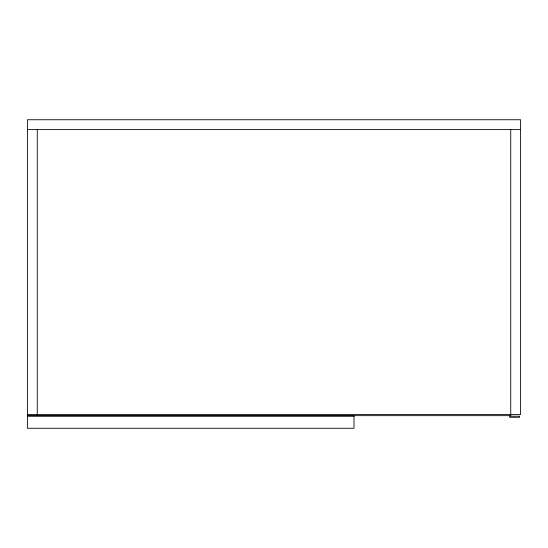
<?xml version="1.0" encoding="UTF-8"?>
<svg xmlns="http://www.w3.org/2000/svg" width="548" height="548" viewBox="0 0 548 548"><rect width="100%" height="100%" fill="white"/><g stroke="black" fill="none" stroke-linecap="round" stroke-linejoin="round"><path stroke-width="0.82" d="M27.4 129.602L520.6 129.602M27.4 414.562L520.6 414.562L520.6 119.738L27.4 119.738L27.4 415.658L510.736 415.658L510.736 129.602M37.264 129.602L37.264 415.658M354.008 416.206L27.4 416.206L27.4 428.262L354.008 428.262L354.008 416.206M519.504 416.206L509.64 416.206L509.64 417.302L519.504 417.302L519.504 416.206"/></g></svg>
